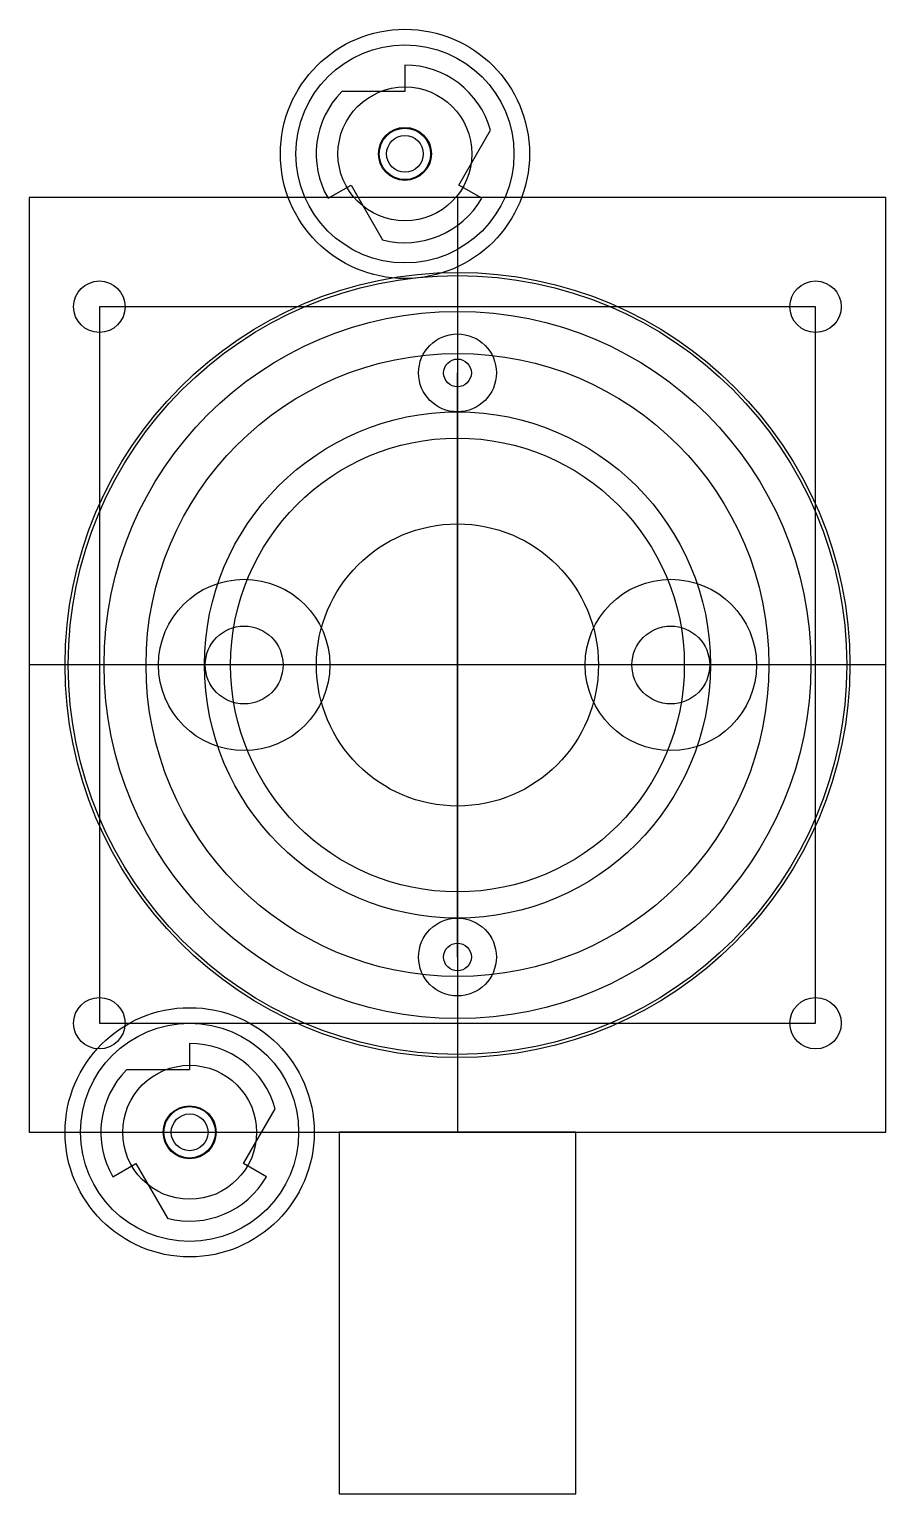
# Model space of a CAD drawing. Extents: x 0.4 to 18, y 15.2 to 19.9.
# Drawn here: x 0.385 to 3.135, y 15.163 to 19.863 of the extents above.
import ezdxf

# ---------------------------------------------------------------- set-up
doc = ezdxf.new("R2010")
doc.units = 0
doc.header["$LTSCALE"] = 5
doc.header["$MEASUREMENT"] = 0
for name, color, linetype in [('Z0_BOTCOMP', 4, 'Continuous'), ('Z0_CUT500', 4, 'Continuous'), ('Z0_RUBBER', 4, 'Continuous'), ('Z0_TOPCOMP', 6, 'Continuous')]:
    doc.layers.add(name, color=color, linetype=linetype)

msp = doc.modelspace()

# ---------------------------------------------------------------- linework, layer by layer
at = {"layer": 'Z0_BOTCOMP', "color": 4, "linetype": 'Continuous', "lineweight": 25}
for p, q in [((1.5912, 19.7485), (1.5912, 19.6635)), ((1.5912, 19.6635), (1.3881, 19.6635)), ((1.7644, 19.3635), (1.8659, 19.5393)), ((3.1349, 19.3231), (0.3849, 19.3231)), ((0.3849, 19.3231), (0.3849, 16.3231)), ((1.3444, 19.321), (1.418, 19.3635)), ((1.418, 19.3635), (1.5195, 19.1876)), ((1.7599, 19.3231), (1.7599, 16.3231)), ((1.838, 19.321), (1.7644, 19.3635)), ((3.1349, 16.3231), (3.1349, 19.3231)), ((2.9099, 18.9731), (0.6099, 18.9731)), ((0.6099, 18.9731), (0.6099, 16.6731)), ((1.7599, 18.9731), (1.7599, 16.6731)), ((2.9099, 16.6731), (2.9099, 18.9731)), ((1.7599, 16.8856), (1.7599, 18.7606)), ((1.7599, 18.5514), (1.7599, 17.0947)), ((3.1349, 17.8231), (0.3849, 17.8231)), ((2.9099, 17.8231), (0.6099, 17.8231)), ((2.4883, 17.8231), (1.0316, 17.8231)), ((2.4449, 17.8231), (1.0749, 17.8231)), ((0.6099, 16.6731), (2.9099, 16.6731)), ((0.8999, 16.6081), (0.8999, 16.5231)), ((0.8999, 16.5231), (0.6969, 16.5231)), ((1.0732, 16.2231), (1.1747, 16.3989)), ((0.3849, 16.3231), (3.1349, 16.3231)), ((1.3799, 16.3231), (1.3799, 15.1631)), ((2.1399, 16.3231), (1.3799, 16.3231)), ((2.1399, 15.1631), (2.1399, 16.3231)), ((0.6531, 16.1806), (0.7267, 16.2231)), ((0.7267, 16.2231), (0.8283, 16.0472)), ((1.1468, 16.1806), (1.0732, 16.2231)), ((1.3799, 15.1631), (2.1399, 15.1631))]:
    msp.add_line(p, q, dxfattribs=at)
for centre, radius in [((1.5912, 19.4635), 0.085), ((1.5912, 19.4635), 0.059), ((1.7599, 17.8231), 1.25), ((0.6099, 18.9731), 0.0825), ((2.9099, 18.9731), 0.0825), ((1.7599, 17.8231), 1.135), ((1.7599, 18.7606), 0.125), ((1.7599, 17.8231), 1), ((1.7599, 18.7606), 0.0445), ((1.7599, 17.8231), 0.8125), ((1.7599, 17.8231), 0.7283), ((1.7599, 17.8231), 0.4528), ((1.0749, 17.8231), 0.275), ((2.4449, 17.8231), 0.275), ((1.0749, 17.8231), 0.125), ((2.4449, 17.8231), 0.125), ((1.7599, 16.8856), 0.125), ((1.7599, 16.8856), 0.0445), ((0.6099, 16.6731), 0.0825), ((2.9099, 16.6731), 0.0825), ((0.8999, 16.3231), 0.085), ((0.8999, 16.3231), 0.059)]:
    msp.add_circle(centre, radius, dxfattribs=at)
for centre, start, end in [((1.5912, 19.4635), 15.4321, 90), ((1.5912, 19.4635), 135.4321, -150), ((1.5912, 19.4635), -104.5679, -30), ((0.8999, 16.3231), 15.4321, 90), ((0.8999, 16.3231), 135.4321, -150), ((0.8999, 16.3231), -104.5679, -30)]:
    msp.add_arc(centre, 0.285, start, end, dxfattribs=at)
at = {"layer": 'Z0_CUT500', "color": 5, "linetype": 'Continuous', "lineweight": 25}
for centre, radius in [((1.5912, 19.4635), 0.0825), ((1.7599, 17.8231), 1.26), ((0.8999, 16.3231), 0.0825)]:
    msp.add_circle(centre, radius, dxfattribs=at)
at = {"layer": 'Z0_RUBBER', "color": 2, "linetype": 'Continuous', "lineweight": 25}
for centre, radius in [((1.5912, 19.4635), 0.4), ((1.5912, 19.4635), 0.215), ((0.8999, 16.3231), 0.4), ((0.8999, 16.3231), 0.215)]:
    msp.add_circle(centre, radius, dxfattribs=at)
at = {"layer": 'Z0_TOPCOMP', "color": 6, "linetype": 'Continuous', "lineweight": 25}
for centre in [(1.5912, 19.4635), (0.8999, 16.3231)]:
    msp.add_circle(centre, 0.35, dxfattribs=at)

doc.saveas('drawing.dxf')
